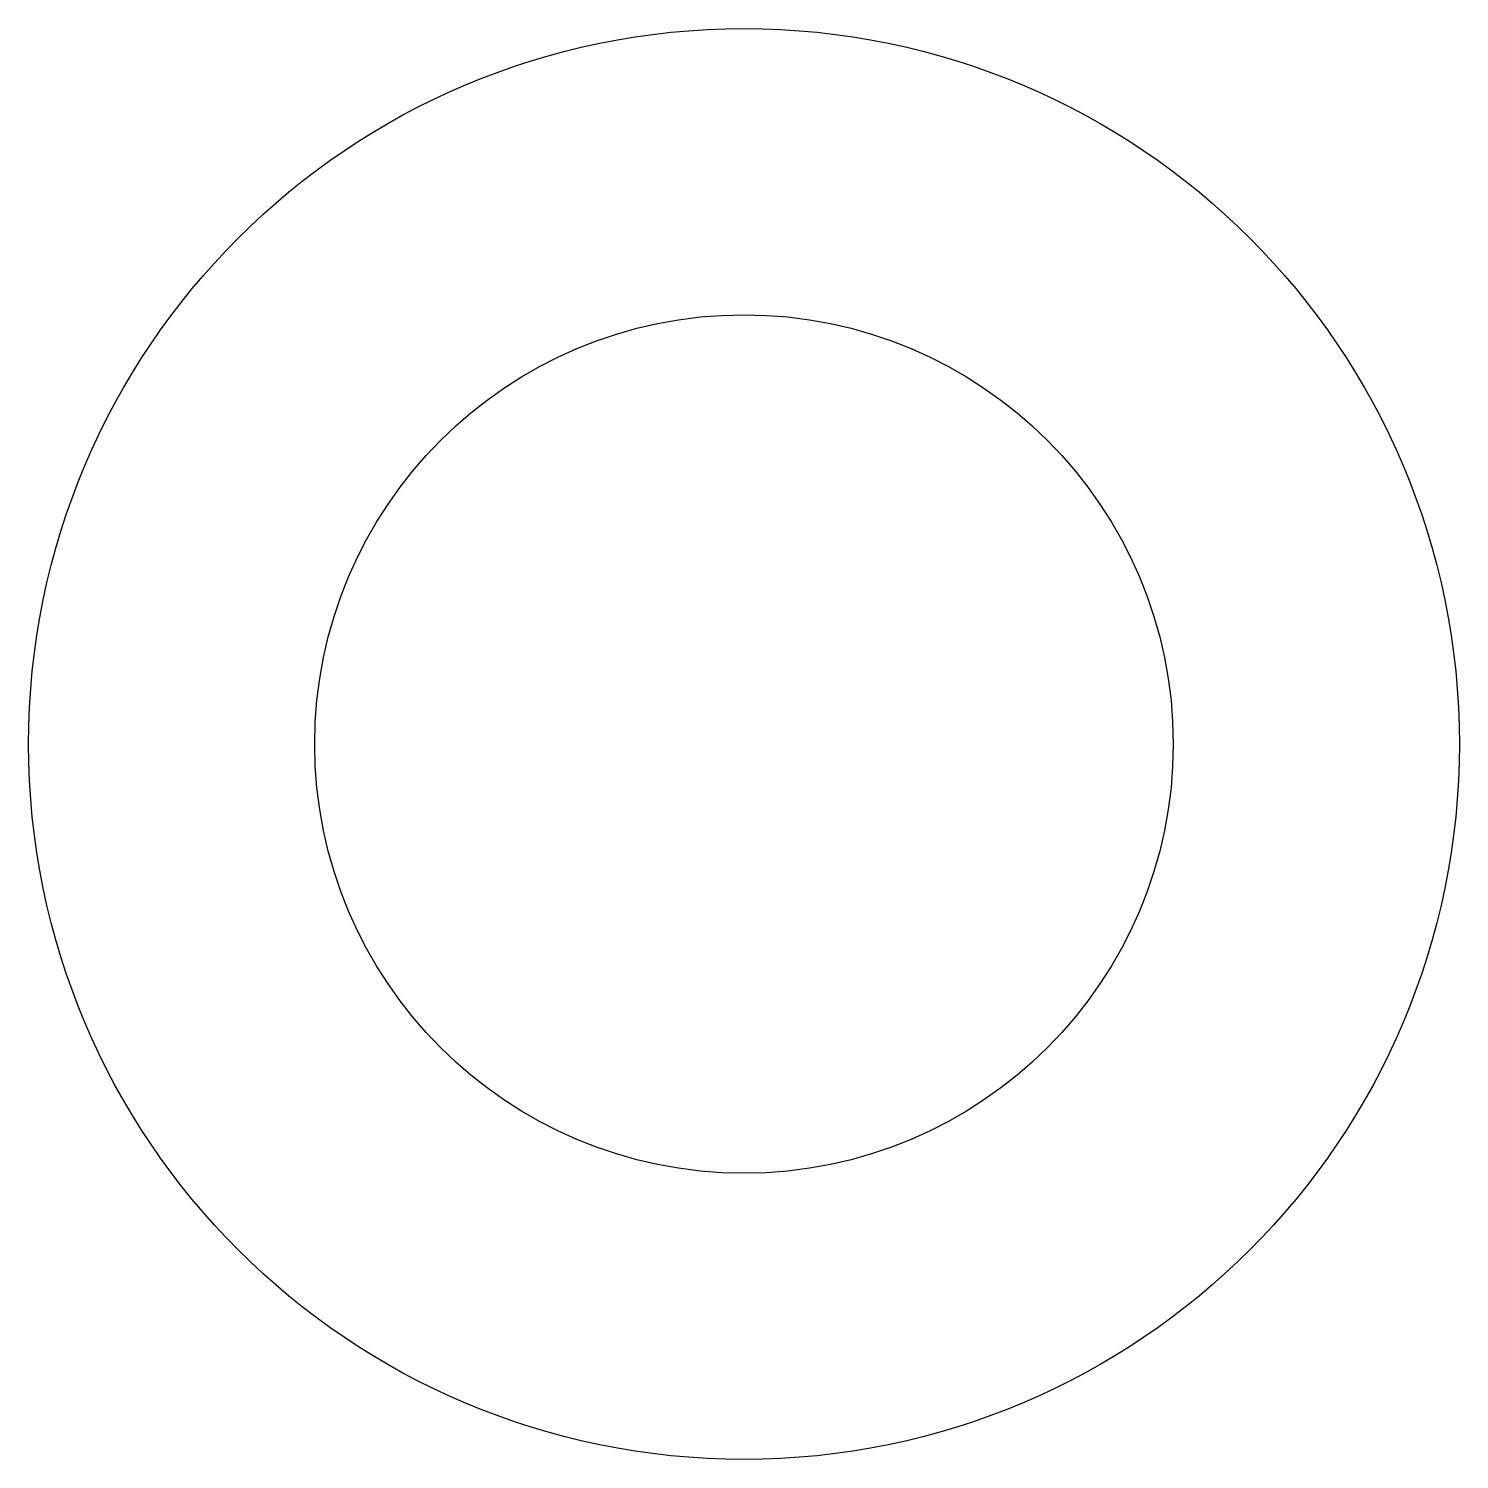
# Model space of a CAD drawing. Extents: x 130.7 to 170.7, y 195.3 to 235.3.
import ezdxf

# ---------------------------------------------------------------- set-up
doc = ezdxf.new("R2010")
doc.units = 0
doc.header["$LTSCALE"] = 15
doc.layers.get('0').update_dxf_attribs({"linetype": 'CONTINUOUS'})

msp = doc.modelspace()

# ---------------------------------------------------------------- linework, layer by layer
at = {"color": 0, "ltscale": 0.05}
for radius in [20, 12]:
    msp.add_circle((150.666, 215.284), radius, dxfattribs=at)

doc.saveas('drawing.dxf')
